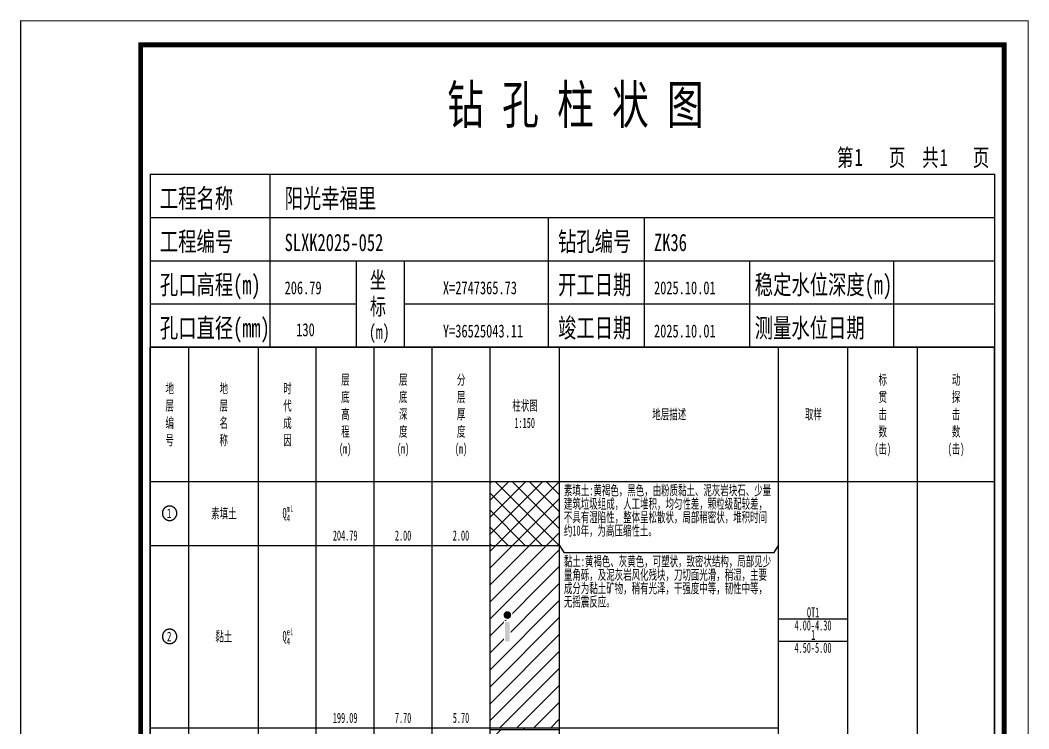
# Model space of a CAD drawing. Header units: millimetres. Extents: x 1264 to 9491, y 619 to 916.
# Drawn here: x 9058.4 to 9268.6, y 768.3 to 916 of the extents above; entities that cross this region are included whole.
import ezdxf
from ezdxf.enums import TextEntityAlignment as Align

# ---------------------------------------------------------------- set-up
doc = ezdxf.new("R2010")
doc.units = ezdxf.units.MM
doc.layers.add('GICAD_POU_TEXTS', color=7, linetype='Continuous')
doc.layers.add('GICAD_QUYANG', color=7, linetype='Continuous')
doc.styles.add('LZ_FONT', font='simfang_0.ttf', dxfattribs={"width": 0.7, "height": 8})
doc.styles.add('成果图图块', font='simfang_0.ttf', dxfattribs={"height": 2.5})
doc.styles.add('成果图表体', font='simfang_0.ttf', dxfattribs={"width": 0.6, "height": 2.1})

# ---------------------------------------------------------------- blocks, each defined once
blk = doc.blocks.new('ZZT_DCBH_Z.dwg63', base_point=(-0.02, 0))
at = {"color": 7}
blk.add_polyline3d([(-1.52, 0.02, 0), (-1.52, -0.06, 0), (-1.52, -0.13, 0), (-1.51, -0.2, 0), (-1.5, -0.28, 0), (-1.48, -0.35, 0), (-1.46, -0.42, 0), (-1.44, -0.49, 0), (-1.41, -0.56, 0), (-1.38, -0.63, 0), (-1.35, -0.69, 0), (-1.31, -0.76, 0), (-1.27, -0.82, 0), (-1.23, -0.88, 0), (-1.18, -0.94, 0), (-1.14, -0.99, 0), (-1.09, -1.04, 0), (-1.03, -1.1, 0), (-0.98, -1.14, 0), (-0.92, -1.19, 0), (-0.86, -1.23, 0), (-0.8, -1.27, 0), (-0.73, -1.31, 0), (-0.67, -1.34, 0), (-0.6, -1.37, 0), (-0.53, -1.4, 0), (-0.46, -1.42, 0), (-0.39, -1.44, 0), (-0.32, -1.46, 0), (-0.25, -1.47, 0), (-0.17, -1.48, 0), (-0.1, -1.48, 0), (-0.02, -1.48, 0), (0.05, -1.48, 0), (0.12, -1.48, 0), (0.2, -1.47, 0), (0.27, -1.46, 0), (0.34, -1.44, 0), (0.41, -1.42, 0), (0.48, -1.4, 0), (0.55, -1.37, 0), (0.62, -1.34, 0), (0.68, -1.31, 0), (0.75, -1.27, 0), (0.81, -1.23, 0), (0.87, -1.19, 0), (0.93, -1.14, 0), (0.98, -1.1, 0), (1.04, -1.04, 0), (1.09, -0.99, 0), (1.13, -0.94, 0), (1.18, -0.88, 0), (1.22, -0.82, 0), (1.26, -0.76, 0), (1.3, -0.69, 0), (1.33, -0.63, 0), (1.36, -0.56, 0), (1.39, -0.49, 0), (1.41, -0.42, 0), (1.43, -0.35, 0), (1.45, -0.28, 0), (1.46, -0.2, 0), (1.47, -0.13, 0), (1.47, -0.06, 0), (1.48, 0.02, 0), (1.47, 0.09, 0), (1.47, 0.16, 0), (1.46, 0.24, 0), (1.45, 0.31, 0), (1.43, 0.38, 0), (1.41, 0.45, 0), (1.39, 0.52, 0), (1.36, 0.59, 0), (1.33, 0.66, 0), (1.3, 0.72, 0), (1.26, 0.79, 0), (1.22, 0.85, 0), (1.18, 0.91, 0), (1.13, 0.97, 0), (1.09, 1.02, 0), (1.04, 1.08, 0), (0.98, 1.13, 0), (0.93, 1.18, 0), (0.87, 1.22, 0), (0.81, 1.26, 0), (0.75, 1.3, 0), (0.68, 1.34, 0), (0.62, 1.37, 0), (0.55, 1.4, 0), (0.48, 1.43, 0), (0.41, 1.45, 0), (0.34, 1.47, 0), (0.27, 1.49, 0), (0.2, 1.5, 0), (0.12, 1.51, 0), (0.05, 1.51, 0), (-0.02, 1.52, 0), (-0.1, 1.51, 0), (-0.17, 1.51, 0), (-0.25, 1.5, 0), (-0.32, 1.49, 0), (-0.39, 1.47, 0), (-0.46, 1.45, 0), (-0.53, 1.43, 0), (-0.6, 1.4, 0), (-0.67, 1.37, 0), (-0.73, 1.34, 0), (-0.8, 1.3, 0), (-0.86, 1.26, 0), (-0.92, 1.22, 0), (-0.98, 1.18, 0), (-1.03, 1.13, 0), (-1.09, 1.08, 0), (-1.14, 1.02, 0), (-1.18, 0.97, 0), (-1.23, 0.91, 0), (-1.27, 0.85, 0), (-1.31, 0.79, 0), (-1.35, 0.72, 0), (-1.38, 0.66, 0), (-1.41, 0.59, 0), (-1.44, 0.52, 0), (-1.46, 0.45, 0), (-1.48, 0.38, 0), (-1.5, 0.31, 0), (-1.51, 0.24, 0), (-1.52, 0.16, 0), (-1.52, 0.09, 0), (-1.52, 0.02, 0)], dxfattribs=at)
at = {"layer": 'GICAD_POU_TEXTS', "color": 7, "style": '成果图图块', "width": 0.7}
blk.add_text('1', height=2, dxfattribs=at).set_placement((-0.11, -0.99), align=Align.CENTER)
blk = doc.blocks.new('ZZT_DCBH_Z.dwg64', base_point=(-0.02, 0))
at = {"color": 7}
blk.add_polyline3d([(-1.52, 0.02, 0), (-1.52, -0.06, 0), (-1.52, -0.13, 0), (-1.51, -0.2, 0), (-1.5, -0.28, 0), (-1.48, -0.35, 0), (-1.46, -0.42, 0), (-1.44, -0.49, 0), (-1.41, -0.56, 0), (-1.38, -0.63, 0), (-1.35, -0.69, 0), (-1.31, -0.76, 0), (-1.27, -0.82, 0), (-1.23, -0.88, 0), (-1.18, -0.94, 0), (-1.14, -0.99, 0), (-1.09, -1.04, 0), (-1.03, -1.1, 0), (-0.98, -1.14, 0), (-0.92, -1.19, 0), (-0.86, -1.23, 0), (-0.8, -1.27, 0), (-0.73, -1.31, 0), (-0.67, -1.34, 0), (-0.6, -1.37, 0), (-0.53, -1.4, 0), (-0.46, -1.42, 0), (-0.39, -1.44, 0), (-0.32, -1.46, 0), (-0.25, -1.47, 0), (-0.17, -1.48, 0), (-0.1, -1.48, 0), (-0.02, -1.48, 0), (0.05, -1.48, 0), (0.12, -1.48, 0), (0.2, -1.47, 0), (0.27, -1.46, 0), (0.34, -1.44, 0), (0.41, -1.42, 0), (0.48, -1.4, 0), (0.55, -1.37, 0), (0.62, -1.34, 0), (0.68, -1.31, 0), (0.75, -1.27, 0), (0.81, -1.23, 0), (0.87, -1.19, 0), (0.93, -1.14, 0), (0.98, -1.1, 0), (1.04, -1.04, 0), (1.09, -0.99, 0), (1.13, -0.94, 0), (1.18, -0.88, 0), (1.22, -0.82, 0), (1.26, -0.76, 0), (1.3, -0.69, 0), (1.33, -0.63, 0), (1.36, -0.56, 0), (1.39, -0.49, 0), (1.41, -0.42, 0), (1.43, -0.35, 0), (1.45, -0.28, 0), (1.46, -0.2, 0), (1.47, -0.13, 0), (1.47, -0.06, 0), (1.48, 0.02, 0), (1.47, 0.09, 0), (1.47, 0.16, 0), (1.46, 0.24, 0), (1.45, 0.31, 0), (1.43, 0.38, 0), (1.41, 0.45, 0), (1.39, 0.52, 0), (1.36, 0.59, 0), (1.33, 0.66, 0), (1.3, 0.72, 0), (1.26, 0.79, 0), (1.22, 0.85, 0), (1.18, 0.91, 0), (1.13, 0.97, 0), (1.09, 1.02, 0), (1.04, 1.08, 0), (0.98, 1.13, 0), (0.93, 1.18, 0), (0.87, 1.22, 0), (0.81, 1.26, 0), (0.75, 1.3, 0), (0.68, 1.34, 0), (0.62, 1.37, 0), (0.55, 1.4, 0), (0.48, 1.43, 0), (0.41, 1.45, 0), (0.34, 1.47, 0), (0.27, 1.49, 0), (0.2, 1.5, 0), (0.12, 1.51, 0), (0.05, 1.51, 0), (-0.02, 1.52, 0), (-0.1, 1.51, 0), (-0.17, 1.51, 0), (-0.25, 1.5, 0), (-0.32, 1.49, 0), (-0.39, 1.47, 0), (-0.46, 1.45, 0), (-0.53, 1.43, 0), (-0.6, 1.4, 0), (-0.67, 1.37, 0), (-0.73, 1.34, 0), (-0.8, 1.3, 0), (-0.86, 1.26, 0), (-0.92, 1.22, 0), (-0.98, 1.18, 0), (-1.03, 1.13, 0), (-1.09, 1.08, 0), (-1.14, 1.02, 0), (-1.18, 0.97, 0), (-1.23, 0.91, 0), (-1.27, 0.85, 0), (-1.31, 0.79, 0), (-1.35, 0.72, 0), (-1.38, 0.66, 0), (-1.41, 0.59, 0), (-1.44, 0.52, 0), (-1.46, 0.45, 0), (-1.48, 0.38, 0), (-1.5, 0.31, 0), (-1.51, 0.24, 0), (-1.52, 0.16, 0), (-1.52, 0.09, 0), (-1.52, 0.02, 0)], dxfattribs=at)
at = {"layer": 'GICAD_POU_TEXTS', "color": 7, "style": '成果图图块', "width": 0.7}
blk.add_text('2', height=2, dxfattribs=at).set_placement((-0.11, -0.99), align=Align.CENTER)
blk = doc.blocks.new('gkqy1.dwg', base_point=(0.8, 0))
blk.add_wipeout([(-0.2, -0.2), (1.8, -0.2), (1.8, 1.8), (-0.2, 1.8)])
at = {"layer": 'GICAD_QUYANG'}
h = blk.add_hatch(color=7, dxfattribs=at)
edge = h.paths.add_edge_path()
edge.add_arc((0.8, 0.8), 0.8, 0, 360)
blk = doc.blocks.new('gkqy3.dwg', base_point=(0, -2))
blk.add_wipeout([(-0.7, -2.2), (0.7, -2.2), (0.7, 2.2), (-0.7, 2.2)])
at = {"color": 7}
blk.add_solid([(-0.5, -2), (0.5, -2), (-0.5, 2), (0.5, 2)], dxfattribs=at)
blk = doc.blocks.new('柱状图图框模板-(昇龙标准).dwg35', base_point=(27, 229))
for p, q in [((52, 229), (52, 265)), ((27, 256), (203, 256)), ((110, 229), (110, 256)), ((130, 229), (130, 256)), ((27, 247), (203, 247)), ((70, 229), (70, 247)), ((80, 229), (80, 247)), ((152, 229), (152, 247)), ((182, 229), (182, 247)), ((27, 238), (70, 238)), ((80, 238), (203, 238))]:
    blk.add_line(p, q)
for points, const_width in [([(0, 0), (210, 0), (210, 297), (0, 297)], 0.25), ([(25, 5), (205, 5), (205, 292), (25, 292)], 1), ([(27, 265), (203, 265), (203, 17), (27, 17)], 0.3)]:
    blk.add_lwpolyline(points, close=True, dxfattribs=dict(const_width=const_width))
at = {"const_width": 0.3}
blk.add_lwpolyline([(27, 229), (203, 229)], dxfattribs=at)
at = {"style": 'LZ_FONT', "width": 0.7}
for s, height, p in [('钻 孔 柱 状 图', 8, (88.9, 275.54)), ('第', 3.6, (170.12, 266.7)), ('1', 3.6, (173.78, 266.75)), ('页', 3.6, (180.96, 266.7)), ('共', 3.6, (187.88, 266.7)), ('1', 3.6, (191.54, 266.7)), ('页', 3.6, (198.44, 266.7)), ('工程名称', 4, (29, 258)), ('阳光幸福里', 4, (55, 258)), ('工程编号', 4, (29, 249)), ('SLXK2025-052', 3.6, (55, 249)), ('钻孔编号', 4, (112, 249)), ('ZK36', 3.6, (132, 249)), ('孔口高程(m)', 4, (29, 240)), ('坐', 3.5, (72.79, 241.24)), ('开工日期', 4, (112, 240)), ('稳定水位深度(m)', 4, (153, 240)), ('206.79', 2.7, (55, 240)), ('X=2747365.73', 2.7, (88, 240)), ('2025.10.01', 2.7, (132, 240)), ('标', 3.5, (72.79, 235.7)), ('孔口直径(mm)', 4, (29, 231)), ('竣工日期', 4, (112, 231)), ('测量水位日期', 4, (153, 231)), ('130', 2.7, (57.43, 231.26)), ('(m) ', 3, (72.59, 230.65)), ('Y=36525043.11', 2.7, (88, 231)), ('2025.10.01', 2.7, (132, 231))]:
    blk.add_text(s, height=height, dxfattribs=at).set_placement(p)

msp = doc.modelspace()

# ---------------------------------------------------------------- hatches: boundary and pattern name
at = {"linetype": 'Continuous'}
h = msp.add_hatch(dxfattribs=at)
h.set_pattern_fill('GKSTT', scale=0.5, style=0, pattern_type=2)
h.set_pattern_definition([(45, (0, 0), (-1.76776695, 1.76776695), []), (135, (0, 0), (-1.76776695, -1.76776695), [])])
h.paths.add_polyline_path([(9156.31, 806.56), (9170.8, 806.56), (9170.8, 819.89), (9156.31, 819.89)])
h = msp.add_hatch(dxfattribs=at)
h.set_pattern_fill('GKNXT', scale=0.5, style=0, pattern_type=2)
h.set_pattern_definition([(45, (0, 0), (-1.76776695, 1.76776695), [])])
h.paths.add_polyline_path([(9156.31, 768.56), (9170.8, 768.56), (9170.8, 806.56), (9156.31, 806.56)])
h = msp.add_hatch(dxfattribs=at)
h.set_pattern_fill('GKNHY1', scale=0.5, style=0, pattern_type=2)
h.set_pattern_definition([(0, (0, 0), (0, 2.3), []), (45, (0, 0), (4e-16, 4.5999997), [3.252691, -6.5053825])])
h.paths.add_polyline_path([(9156.31, 739.89), (9170.8, 739.89), (9170.8, 768.56), (9156.31, 768.56)])

# ---------------------------------------------------------------- linework, layer by layer
at = {"color": 0}
for p, q in [((9085.49, 819.89), (9093.54, 819.89)), ((9085.49, 806.56), (9085.49, 819.89)), ((9093.54, 806.56), (9093.54, 819.89)), ((9085.49, 806.56), (9093.54, 806.56)), ((9085.49, 806.56), (9093.54, 806.56)), ((9085.49, 768.56), (9085.49, 806.56)), ((9093.54, 768.56), (9093.54, 806.56)), ((9085.49, 768.56), (9093.54, 768.56)), ((9085.49, 768.56), (9093.54, 768.56)), ((9085.49, 739.89), (9085.49, 768.56)), ((9093.54, 739.89), (9093.54, 768.56))]:
    msp.add_line(p, q, dxfattribs=at)
for points in [[(9085.49, 847.89), (9093.54, 847.89)], [(9085.49, 819.89), (9085.49, 847.89)], [(9093.54, 819.89), (9093.54, 847.89)], [(9093.54, 847.89), (9108.03, 847.89)], [(9093.54, 819.89), (9093.54, 847.89)], [(9108.03, 819.89), (9108.03, 847.89)], [(9108.03, 847.89), (9120.1, 847.89)], [(9108.03, 819.89), (9108.03, 847.89)], [(9120.1, 819.89), (9120.1, 847.89)], [(9120.1, 847.89), (9132.17, 847.89)], [(9120.1, 819.89), (9120.1, 847.89)], [(9132.17, 819.89), (9132.17, 847.89)], [(9132.17, 847.89), (9144.24, 847.89)], [(9132.17, 819.89), (9132.17, 847.89)], [(9144.24, 819.89), (9144.24, 847.89)], [(9144.24, 847.89), (9156.31, 847.89)], [(9144.24, 819.89), (9144.24, 847.89)], [(9156.31, 819.89), (9156.31, 847.89)], [(9156.31, 847.89), (9170.8, 847.89)], [(9156.31, 819.89), (9156.31, 847.89)], [(9170.8, 819.89), (9170.8, 847.89)], [(9170.8, 847.89), (9216.43, 847.89)], [(9170.8, 819.89), (9170.8, 847.89)], [(9216.43, 819.89), (9216.43, 847.89)], [(9216.43, 847.89), (9230.91, 847.89)], [(9216.43, 819.89), (9216.43, 847.89)], [(9230.91, 819.89), (9230.91, 847.89)], [(9230.91, 847.89), (9245.4, 847.89)], [(9230.91, 819.89), (9230.91, 847.89)], [(9245.4, 819.89), (9245.4, 847.89)], [(9245.4, 847.89), (9261.49, 847.89)], [(9245.4, 819.89), (9245.4, 847.89)], [(9261.49, 819.89), (9261.49, 847.89)], [(9085.49, 819.89), (9093.54, 819.89)], [(9085.49, 635.89), (9085.49, 819.89)], [(9085.49, 819.89), (9093.54, 819.89)], [(9093.54, 635.89), (9093.54, 819.89)], [(9093.54, 819.89), (9108.03, 819.89)], [(9093.54, 635.89), (9093.54, 819.89)], [(9093.54, 819.89), (9108.03, 819.89)], [(9093.54, 819.89), (9108.03, 819.89)], [(9093.54, 806.56), (9093.54, 819.89)], [(9108.03, 635.89), (9108.03, 819.89)], [(9108.03, 806.56), (9108.03, 819.89)], [(9108.03, 819.89), (9120.1, 819.89)], [(9108.03, 635.89), (9108.03, 819.89)], [(9108.03, 819.89), (9120.1, 819.89)], [(9108.03, 819.89), (9120.1, 819.89)], [(9108.03, 806.56), (9108.03, 819.89)], [(9120.1, 635.89), (9120.1, 819.89)], [(9120.1, 806.56), (9120.1, 819.89)], [(9120.1, 819.89), (9132.17, 819.89)], [(9120.1, 635.89), (9120.1, 819.89)], [(9120.1, 819.89), (9132.17, 819.89)], [(9120.1, 819.89), (9132.17, 819.89)], [(9120.1, 806.56), (9120.1, 819.89)], [(9132.17, 635.89), (9132.17, 819.89)], [(9132.17, 806.56), (9132.17, 819.89)], [(9132.17, 819.89), (9144.24, 819.89)], [(9132.17, 635.89), (9132.17, 819.89)], [(9132.17, 819.89), (9144.24, 819.89)], [(9132.17, 819.89), (9144.24, 819.89)], [(9132.17, 806.56), (9132.17, 819.89)], [(9144.24, 635.89), (9144.24, 819.89)], [(9144.24, 806.56), (9144.24, 819.89)], [(9144.24, 819.89), (9156.31, 819.89)], [(9144.24, 635.89), (9144.24, 819.89)], [(9144.24, 819.89), (9156.31, 819.89)], [(9144.24, 819.89), (9156.31, 819.89)], [(9144.24, 806.56), (9144.24, 819.89)], [(9156.31, 635.89), (9156.31, 819.89)], [(9156.31, 806.56), (9156.31, 819.89)], [(9156.31, 819.89), (9170.8, 819.89)], [(9156.31, 635.89), (9156.31, 819.89)], [(9156.31, 819.89), (9170.8, 819.89)], [(9170.8, 635.89), (9170.8, 819.89)], [(9170.8, 819.89), (9216.43, 819.89)], [(9170.8, 635.89), (9170.8, 819.89)], [(9170.8, 819.89), (9216.43, 819.89)], [(9170.8, 806.56), (9170.8, 819.89)], [(9216.43, 635.89), (9216.43, 819.89)], [(9216.43, 806.56), (9216.43, 819.89)], [(9216.43, 819.89), (9230.91, 819.89)], [(9216.43, 635.89), (9216.43, 819.89)], [(9216.43, 819.89), (9230.91, 819.89)], [(9230.91, 635.89), (9230.91, 819.89)], [(9230.91, 819.89), (9245.4, 819.89)], [(9230.91, 635.89), (9230.91, 819.89)], [(9230.91, 819.89), (9245.4, 819.89)], [(9245.4, 635.89), (9245.4, 819.89)], [(9245.4, 819.89), (9261.49, 819.89)], [(9245.4, 635.89), (9245.4, 819.89)], [(9245.4, 819.89), (9261.49, 819.89)], [(9261.49, 635.89), (9261.49, 819.89)], [(9093.54, 806.56), (9108.03, 806.56)], [(9093.54, 806.56), (9108.03, 806.56)], [(9093.54, 768.56), (9093.54, 806.56)], [(9108.03, 768.56), (9108.03, 806.56)], [(9108.03, 806.56), (9120.1, 806.56)], [(9108.03, 806.56), (9120.1, 806.56)], [(9108.03, 768.56), (9108.03, 806.56)], [(9120.1, 768.56), (9120.1, 806.56)], [(9120.1, 806.56), (9132.17, 806.56)], [(9120.1, 806.56), (9132.17, 806.56)], [(9120.1, 768.56), (9120.1, 806.56)], [(9132.17, 768.56), (9132.17, 806.56)], [(9132.17, 806.56), (9144.24, 806.56)], [(9132.17, 806.56), (9144.24, 806.56)], [(9132.17, 768.56), (9132.17, 806.56)], [(9144.24, 768.56), (9144.24, 806.56)], [(9144.24, 806.56), (9156.31, 806.56)], [(9144.24, 806.56), (9156.31, 806.56)], [(9144.24, 768.56), (9144.24, 806.56)], [(9156.31, 768.56), (9156.31, 806.56)], [(9170.8, 806.56), (9171.71, 805.09)], [(9170.8, 768.56), (9170.8, 806.56)], [(9215.51, 805.09), (9216.43, 806.56)], [(9216.43, 768.56), (9216.43, 806.56)], [(9171.71, 805.09), (9215.51, 805.09)], [(9216.43, 791.23), (9230.91, 791.23)], [(9216.43, 786.56), (9230.91, 786.56)], [(9093.54, 768.56), (9108.03, 768.56)], [(9093.54, 768.56), (9108.03, 768.56)], [(9093.54, 739.89), (9093.54, 768.56)], [(9108.03, 739.89), (9108.03, 768.56)], [(9108.03, 768.56), (9120.1, 768.56)], [(9108.03, 768.56), (9120.1, 768.56)], [(9108.03, 690.83), (9108.03, 768.56)], [(9120.1, 690.83), (9120.1, 768.56)], [(9120.1, 768.56), (9132.17, 768.56)], [(9120.1, 768.56), (9132.17, 768.56)], [(9120.1, 739.89), (9120.1, 768.56)], [(9132.17, 739.89), (9132.17, 768.56)], [(9132.17, 768.56), (9144.24, 768.56)], [(9132.17, 768.56), (9144.24, 768.56)], [(9132.17, 739.89), (9132.17, 768.56)], [(9144.24, 739.89), (9144.24, 768.56)], [(9144.24, 768.56), (9156.31, 768.56)], [(9144.24, 768.56), (9156.31, 768.56)], [(9144.24, 739.89), (9144.24, 768.56)], [(9156.31, 739.89), (9156.31, 768.56)], [(9170.8, 768.56), (9216.43, 768.56)], [(9170.8, 768.56), (9216.43, 768.56)], [(9170.8, 739.89), (9170.8, 768.56)], [(9216.43, 739.89), (9216.43, 768.56)]]:
    msp.add_lwpolyline(points, dxfattribs=at)
at = {"color": 7, "flags": 128}
for points in [[(9156.31, 806.56), (9170.8, 806.56)], [(9156.31, 768.56), (9170.8, 768.56)]]:
    msp.add_lwpolyline(points, dxfattribs=at)

# ---------------------------------------------------------------- block references
for name, p in [('ZZT_DCBH_Z.dwg63', (9089.52, 813.23)), ('ZZT_DCBH_Z.dwg64', (9089.52, 787.56))]:
    msp.add_blockref(name, p)

# ---------------------------------------------------------------- texts
at = {"color": 0, "style": '成果图表体', "width": 0.6}
for s, height, p in [('层', 2.1, (9125.27, 840.04)), ('层', 2.1, (9137.34, 840.04)), ('分', 2.1, (9149.41, 840.04)), ('标', 2.1, (9237.29, 840.04)), ('动', 2.1, (9252.58, 840.04)), ('地', 2.1, (9088.65, 838.24)), ('地', 2.1, (9099.92, 838.24)), ('时', 2.1, (9113.2, 838.24)), ('层', 2.1, (9088.65, 834.64)), ('层', 2.1, (9099.92, 834.64)), ('代', 2.1, (9113.2, 834.64)), ('底', 2.1, (9125.27, 836.44)), ('底', 2.1, (9137.34, 836.44)), ('层', 2.1, (9149.41, 836.44)), ('柱状图', 2.1, (9160.96, 834.64)), ('贯', 2.1, (9237.29, 836.44)), ('探', 2.1, (9252.58, 836.44)), ('高', 2.1, (9125.27, 832.84)), ('深', 2.1, (9137.34, 832.84)), ('厚', 2.1, (9149.41, 832.84)), ('地层描述', 2.1, (9190.15, 832.84)), ('取样', 2.1, (9221.94, 832.84)), ('击', 2.1, (9237.29, 832.84)), ('击', 2.1, (9252.58, 832.84)), ('编', 2.1, (9088.65, 831.04)), ('名', 2.1, (9099.92, 831.04)), ('成', 2.1, (9113.2, 831.04)), ('1:150', 2.1, (9161.39, 831.04)), ('程', 2.1, (9125.27, 829.24)), ('度', 2.1, (9137.34, 829.24)), ('度', 2.1, (9149.41, 829.24)), ('数', 2.1, (9237.29, 829.24)), ('数', 2.1, (9252.58, 829.24)), ('号', 2.1, (9088.65, 827.44)), ('称', 2.1, (9099.92, 827.44)), ('因', 2.1, (9113.2, 827.44)), ('(m)', 2.1, (9124.83, 825.64)), ('(m)', 2.1, (9136.91, 825.64)), ('(m)', 2.1, (9148.98, 825.64)), ('(击)', 2.1, (9236.42, 825.64)), ('(击)', 2.1, (9251.71, 825.64)), ('素填土', 2.1, (9098.19, 812.18)), ('Q', 2.1, (9113.05, 812.25)), ('ml', 1.4, (9113.92, 813.51)), ('4', 1.4, (9113.92, 811.55)), ('204.79', 2.1, (9123.54, 807.56)), ('2.00', 2.1, (9136.47, 807.56)), ('2.00', 2.1, (9148.54, 807.56)), ('QT1', 2.1, (9222.37, 791.53)), ('4.00-4.30', 2.1, (9219.77, 788.83)), ('黏土', 2.1, (9099.05, 786.51)), ('Q', 2.1, (9113.05, 786.58)), ('el', 1.4, (9113.92, 787.84)), ('1', 2.1, (9223.24, 786.86)), ('4', 1.4, (9113.92, 785.88)), ('4.50-5.00', 2.1, (9219.77, 784.16)), ('199.09', 2.1, (9123.54, 769.56)), ('7.70', 2.1, (9136.47, 769.56)), ('5.70', 2.1, (9148.54, 769.56))]:
    msp.add_text(s, height=height, dxfattribs=at).set_placement(p)
at = {"color": 0, "char_height": 2.1, "width": 43.8045, "attachment_point": 1, "line_spacing_factor": 0.8, "style": '成果图表体'}
for s, insert in [('\\A1;素填土:黄褐色，黑色，由粉质黏土、泥灰岩块石、少量建筑垃圾组成，人工堆积，均匀性差，颗粒级配较差，不具有湿陷性，整体呈松散状，局部稍密状，堆积时间约10年，为高压缩性土。', (9171.71, 819.09)), ('\\A1;黏土:黄褐色、灰黄色，可塑状，致密状结构，局部见少量角砾，及泥灰岩风化残块，刀切面光滑，稍湿，主要成分为黏土矿物，稍有光泽，干强度中等，韧性中等，无摇震反应。', (9171.71, 804.29))]:
    msp.add_mtext(s, dxfattribs=dict(at, insert=insert))

# ---------------------------------------------------------------- next in the draw order: block references
msp.add_blockref('gkqy1.dwg', (9159.93, 791.23))

# ---------------------------------------------------------------- next in the draw order: block references
msp.add_blockref('gkqy3.dwg', (9159.93, 786.56))

# ---------------------------------------------------------------- next in the draw order: block references
msp.add_blockref('柱状图图框模板-(昇龙标准).dwg35', (9085.49, 847.89))

doc.saveas('drawing.dxf')
